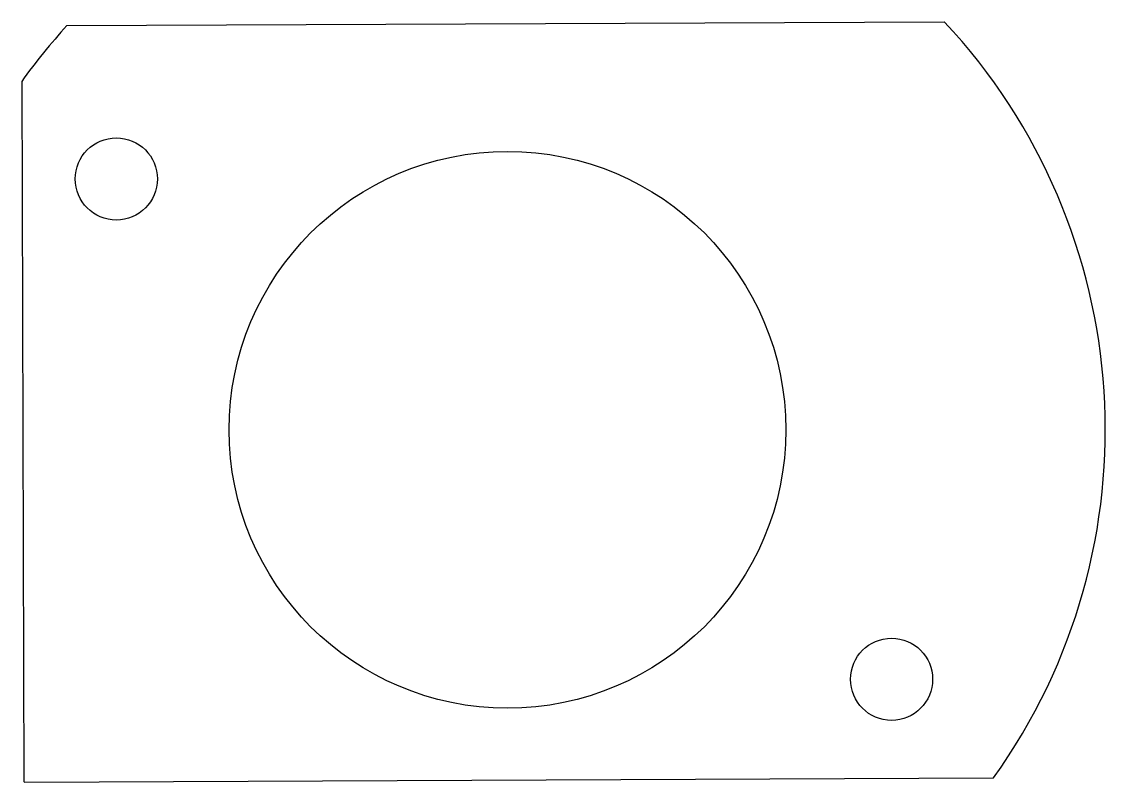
# Model space of a CAD drawing. Header units: millimetres. Extents: x -113 to 6, y -85 to -1.
import ezdxf

# ---------------------------------------------------------------- set-up
doc = ezdxf.new("R2010")
doc.units = ezdxf.units.MM
doc.layers.add('Body002', color=7, linetype='CONTINUOUS')

msp = doc.modelspace()

# ---------------------------------------------------------------- linework, layer by layer
at = {"layer": 'Body002'}
for p, q in [((-107.976, -1.84495, 35.5), (-11.8522, -1.40921, 35.5)), ((-107.976, -1.84495, 32.3), (-11.8522, -1.40921, 32.3)), ((-107.976, -1.84495, 35.5), (-11.8522, -1.40921, 35.5)), ((-107.976, -1.84495, 32.3), (-11.8522, -1.40921, 32.3)), ((-107.976, -1.84495, 35.5), (-107.976, -1.84495, 32.3)), ((-107.976, -1.84495, 35.5), (-107.976, -1.84495, 32.3)), ((-11.8522, -1.40921, 35.5), (-11.8522, -1.40921, 32.3)), ((-11.8522, -1.40921, 35.5), (-11.8522, -1.40921, 32.3)), ((-112.939, -7.953, 35.5), (-112.939, -7.953, 32.3)), ((-112.939, -7.953, 35.5), (-112.939, -7.953, 32.3)), ((-112.939, -7.953, 35.5), (-112.687, -84.6491, 35.5)), ((-112.939, -7.953, 32.3), (-112.687, -84.6491, 32.3)), ((-112.939, -7.953, 35.5), (-112.687, -84.6491, 35.5)), ((-112.939, -7.953, 32.3), (-112.687, -84.6491, 32.3)), ((-98.0712, -18.6412, 35.5), (-98.0712, -18.6412, 32.3)), ((-98.0712, -18.6412, 35.5), (-98.0712, -18.6412, 32.3)), ((-29.2125, -46.1266, 35.5), (-29.2125, -46.1266, 32.3)), ((-29.2125, -46.1266, 35.5), (-29.2125, -46.1266, 32.3)), ((-13.1302, -73.4568, 35.5), (-13.1302, -73.4568, 32.3)), ((-13.1302, -73.4568, 35.5), (-13.1302, -73.4568, 32.3)), ((-112.615, -84.7471, 35.5), (-6.46169, -84.2659, 35.5)), ((-112.615, -84.7471, 32.3), (-6.46169, -84.2659, 32.3)), ((-112.615, -84.7471, 35.5), (-6.46169, -84.2659, 35.5)), ((-112.615, -84.7471, 32.3), (-6.46169, -84.2659, 32.3)), ((-6.46169, -84.2659, 35.5), (-6.46169, -84.2659, 32.3)), ((-6.46169, -84.2659, 35.5), (-6.46169, -84.2659, 32.3)), ((-112.687, -84.6491, 35.5), (-112.687, -84.6491, 32.3)), ((-112.687, -84.6491, 35.5), (-112.687, -84.6491, 32.3)), ((-112.615, -84.7471, 35.5), (-112.615, -84.7471, 32.3)), ((-112.615, -84.7471, 35.5), (-112.615, -84.7471, 32.3))]:
    msp.add_line(p, q, dxfattribs=at)
for centre, radius in [((-102.571, -18.6412), 4.5), ((-102.571, -18.6412), 4.5), ((-102.571, -18.6412), 4.5), ((-102.571, -18.6412), 4.5), ((-59.7125, -46.1266), 30.5), ((-59.7125, -46.1266), 30.5), ((-59.7125, -46.1266), 30.5), ((-59.7125, -46.1266), 30.5), ((-17.6302, -73.4568), 4.5), ((-17.6302, -73.4568), 4.5), ((-17.6302, -73.4568), 4.5), ((-17.6302, -73.4568), 4.5)]:
    msp.add_circle(centre, radius, dxfattribs=at)
for centre, start, end in [((-59.7125, -46.1266, 35.5), 137.464, 144.352), ((-59.7125, -46.1266, 32.3), 137.464, 144.352), ((-59.7125, -46.1266, 35.5), 137.464, 144.352), ((-59.7125, -46.1266, 32.3), 137.464, 144.352), ((-59.7125, -46.1266, 35.5), -35.611, 43.0557), ((-59.7125, -46.1266, 32.3), -35.611, 43.0557), ((-59.7125, -46.1266, 35.5), -35.611, 43.0557), ((-59.7125, -46.1266, 32.3), -35.611, 43.0557), ((-59.7125, -46.1266, 35.5), -143.976, -143.87), ((-59.7125, -46.1266, 32.3), -143.976, -143.87), ((-59.7125, -46.1266, 35.5), -143.976, -143.87), ((-59.7125, -46.1266, 32.3), -143.976, -143.87)]:
    msp.add_arc(centre, 65.5, start, end, dxfattribs=at)

doc.saveas('drawing.dxf')
